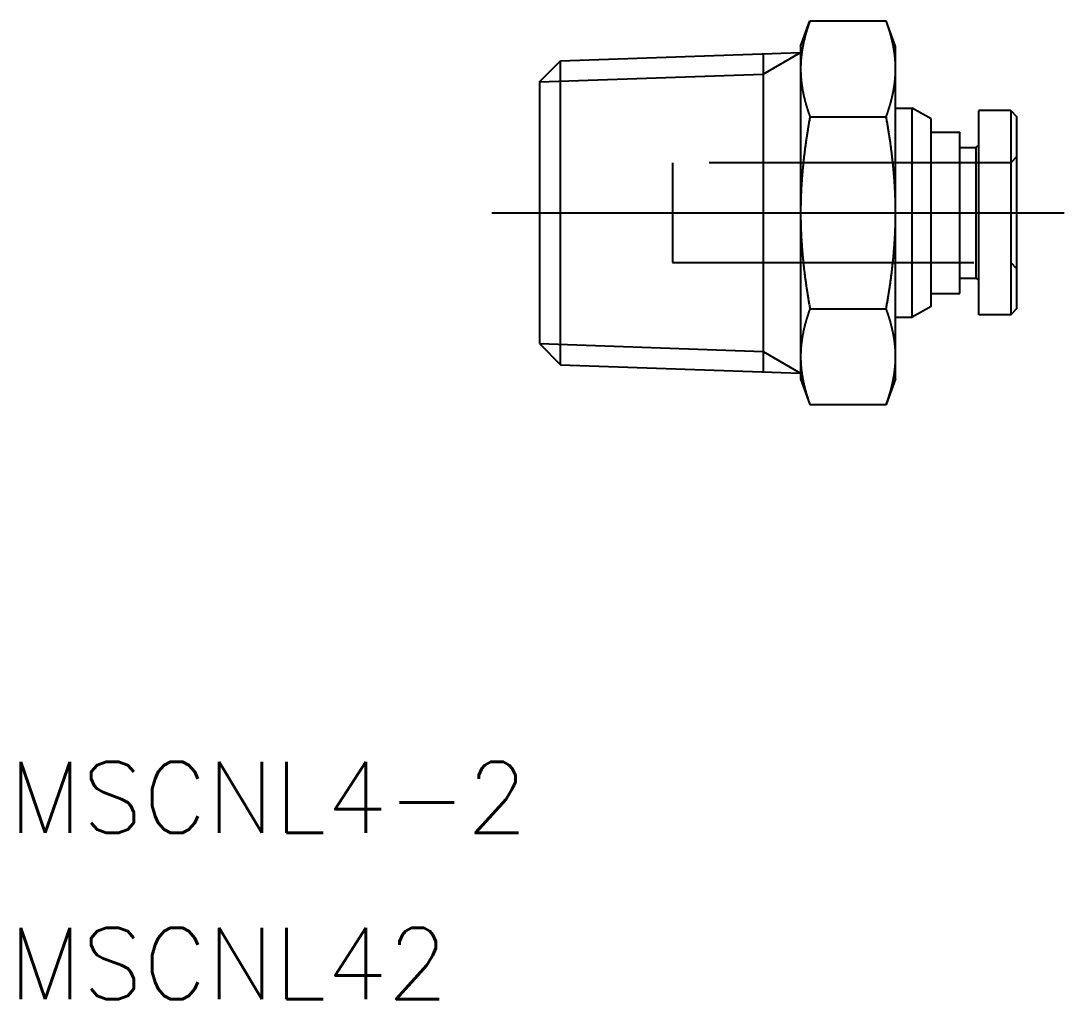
# Model space of a CAD drawing. Extents: x -62.1 to 9, y -33.1 to 10.1.
# Drawn here: x -62.09 to -18.14, y -33.13 to 8.08 of the extents above; entities that cross this region are included whole.
import ezdxf

# ---------------------------------------------------------------- set-up
doc = ezdxf.new("R2010")
doc.units = 0
doc.linetypes.add('CENTER', pattern=[50.8, 31.75, -6.35, 6.35, -6.35])
doc.linetypes.add('DASHED', pattern=[19.05, 12.7, -6.35])
doc.layers.get('0').update_dxf_attribs({"linetype": 'CONTINUOUS'})
doc.layers.add('CENTER', color=1, linetype='CENTER')
doc.styles.get("Standard").update_dxf_attribs({"font": 'txt.shx', "height": 3, "bigfont": 'bigfont.shx'})

msp = doc.modelspace()

# ---------------------------------------------------------------- linework, layer by layer
at = {"color": 7, "linetype": 'CONTINUOUS'}
for p, q in [((-29.242, 7), (-28.848, 8.083)), ((-28.848, 8.083), (-25.636, 8.083)), ((-25.242, 7), (-25.636, 8.083)), ((-39.355, 6.4), (-29.242, 6.753)), ((-30.82, 6.698), (-30.82, -6.698)), ((-29.242, 7), (-29.242, 6.062)), ((-29.242, 6.753), (-29.242, -6.753)), ((-25.242, 6.062), (-25.242, 7)), ((-40.242, 5.513), (-39.355, 6.4)), ((-39.355, -6.4), (-39.355, 6.4)), ((-29.242, 6.062), (-29.242, 0)), ((-25.242, 0), (-25.242, 6.062)), ((-40.242, 5.513), (-40.242, -5.513)), ((-25.242, 4.4), (-24.542, 4.4)), ((-24.542, -4.4), (-24.542, 4.4)), ((-23.742, 3.95), (-24.542, 4.4)), ((-28.848, 4.041), (-25.636, 4.041)), ((-21.742, -4.3), (-21.742, 4.3)), ((-20.392, 4.3), (-21.742, 4.3)), ((-20.392, 4.3), (-20.392, -4.3)), ((-20.392, 4.3), (-20.142, 4.05)), ((-20.142, 4.05), (-20.142, -4.05)), ((-23.742, -3.95), (-23.742, 3.95)), ((-23.742, 3.4), (-22.542, 3.4)), ((-22.542, -3.4), (-22.542, 3.4)), ((-22.542, 2.75), (-21.842, 2.75)), ((-21.842, 2.75), (-21.742, 2.85)), ((-21.842, -2.75), (-21.842, 2.75)), ((-29.242, 0), (-29.242, -6.062)), ((-25.242, -6.062), (-25.242, 0)), ((-22.542, -2.75), (-21.842, -2.75)), ((-21.842, -2.75), (-21.742, -2.85)), ((-23.742, -3.4), (-22.542, -3.4)), ((-23.742, -3.95), (-24.542, -4.4)), ((-28.848, -4.041), (-25.636, -4.041)), ((-20.392, -4.3), (-21.742, -4.3)), ((-20.392, -4.3), (-20.142, -4.05)), ((-25.242, -4.4), (-24.542, -4.4)), ((-40.242, -5.513), (-39.355, -6.4)), ((-29.242, -6.062), (-29.242, -7)), ((-25.242, -7), (-25.242, -6.062)), ((-39.355, -6.4), (-29.242, -6.753)), ((-29.242, -7), (-28.848, -8.083)), ((-25.242, -7), (-25.636, -8.083)), ((-28.848, -8.083), (-25.636, -8.083))]:
    msp.add_line(p, q, dxfattribs=at)
at = {"color": 3, "linetype": 'CONTINUOUS'}
for p, q in [((-30.82, 5.842), (-29.242, 6.753)), ((-40.242, 5.513), (-30.82, 5.842)), ((-40.242, -5.513), (-30.82, -5.842)), ((-30.82, -5.842), (-29.242, -6.753))]:
    msp.add_line(p, q, dxfattribs=at)
at = {"color": 3, "linetype": 'DASHED'}
for p, q in [((-20.142, 2.35), (-20.392, 2.1)), ((-20.392, 2.1), (-34.642, 2.1)), ((-34.642, 2.1), (-34.642, -2.097)), ((-20.392, 2.1), (-20.392, -2.1)), ((-34.642, -2.1), (-20.392, -2.1)), ((-20.392, -2.1), (-20.142, -2.35))]:
    msp.add_line(p, q, dxfattribs=at)
at = {"color": 7}
for points in [[(-28.848, 8.083, 0), (-28.857, 8.06, 0), (-28.865, 8.037, 0), (-28.873, 8.014, 0), (-28.881, 7.991, 0), (-28.889, 7.968, 0), (-28.897, 7.946, 0), (-28.905, 7.923, 0), (-28.912, 7.9, 0), (-28.92, 7.878, 0), (-28.927, 7.855, 0), (-28.935, 7.833, 0), (-28.942, 7.81, 0), (-28.949, 7.788, 0), (-28.956, 7.766, 0), (-28.963, 7.744, 0), (-28.971, 7.722, 0), (-28.977, 7.7, 0), (-28.984, 7.678, 0), (-28.991, 7.656, 0), (-28.997, 7.634, 0), (-29.004, 7.612, 0), (-29.01, 7.59, 0), (-29.017, 7.568, 0), (-29.023, 7.547, 0), (-29.029, 7.525, 0), (-29.035, 7.503, 0), (-29.041, 7.482, 0), (-29.047, 7.46, 0), (-29.052, 7.439, 0), (-29.058, 7.417, 0), (-29.064, 7.396, 0), (-29.069, 7.374, 0), (-29.075, 7.353, 0), (-29.08, 7.332, 0), (-29.085, 7.31, 0), (-29.09, 7.289, 0), (-29.095, 7.268, 0), (-29.1, 7.247, 0), (-29.105, 7.226, 0), (-29.11, 7.205, 0), (-29.115, 7.184, 0), (-29.119, 7.163, 0), (-29.124, 7.142, 0), (-29.128, 7.121, 0), (-29.133, 7.1, 0), (-29.137, 7.079, 0), (-29.141, 7.058, 0), (-29.145, 7.037, 0), (-29.149, 7.016, 0), (-29.153, 6.995, 0), (-29.157, 6.974, 0), (-29.161, 6.953, 0), (-29.165, 6.933, 0), (-29.168, 6.912, 0), (-29.172, 6.891, 0), (-29.175, 6.87, 0), (-29.179, 6.85, 0), (-29.182, 6.829, 0), (-29.185, 6.808, 0), (-29.188, 6.788, 0), (-29.191, 6.767, 0), (-29.194, 6.746, 0), (-29.197, 6.726, 0), (-29.2, 6.705, 0), (-29.202, 6.684, 0), (-29.205, 6.664, 0), (-29.207, 6.643, 0), (-29.21, 6.622, 0), (-29.212, 6.602, 0), (-29.215, 6.581, 0), (-29.217, 6.56, 0), (-29.219, 6.54, 0), (-29.221, 6.519, 0), (-29.223, 6.498, 0), (-29.224, 6.478, 0), (-29.226, 6.457, 0), (-29.228, 6.436, 0), (-29.229, 6.416, 0), (-29.231, 6.395, 0), (-29.232, 6.374, 0), (-29.233, 6.354, 0), (-29.235, 6.333, 0), (-29.236, 6.312, 0), (-29.237, 6.292, 0), (-29.238, 6.271, 0), (-29.239, 6.25, 0), (-29.239, 6.229, 0), (-29.24, 6.208, 0), (-29.241, 6.188, 0), (-29.241, 6.167, 0), (-29.242, 6.146, 0), (-29.242, 6.125, 0), (-29.242, 6.104, 0), (-29.242, 6.083, 0), (-29.242, 6.062, 0)], [(-25.242, 6.062, 0), (-25.242, 6.083, 0), (-25.242, 6.104, 0), (-25.243, 6.125, 0), (-25.243, 6.146, 0), (-25.244, 6.167, 0), (-25.244, 6.188, 0), (-25.244, 6.208, 0), (-25.245, 6.229, 0), (-25.246, 6.25, 0), (-25.247, 6.271, 0), (-25.248, 6.292, 0), (-25.249, 6.312, 0), (-25.25, 6.333, 0), (-25.251, 6.354, 0), (-25.252, 6.374, 0), (-25.254, 6.395, 0), (-25.255, 6.416, 0), (-25.257, 6.436, 0), (-25.259, 6.457, 0), (-25.26, 6.478, 0), (-25.262, 6.498, 0), (-25.264, 6.519, 0), (-25.266, 6.54, 0), (-25.268, 6.56, 0), (-25.27, 6.581, 0), (-25.272, 6.602, 0), (-25.275, 6.622, 0), (-25.277, 6.643, 0), (-25.28, 6.664, 0), (-25.282, 6.684, 0), (-25.285, 6.705, 0), (-25.288, 6.726, 0), (-25.291, 6.746, 0), (-25.294, 6.767, 0), (-25.297, 6.788, 0), (-25.3, 6.808, 0), (-25.303, 6.829, 0), (-25.306, 6.85, 0), (-25.309, 6.87, 0), (-25.313, 6.891, 0), (-25.316, 6.912, 0), (-25.32, 6.933, 0), (-25.324, 6.953, 0), (-25.327, 6.974, 0), (-25.331, 6.995, 0), (-25.335, 7.016, 0), (-25.339, 7.037, 0), (-25.343, 7.058, 0), (-25.348, 7.079, 0), (-25.352, 7.1, 0), (-25.356, 7.121, 0), (-25.361, 7.142, 0), (-25.365, 7.163, 0), (-25.37, 7.184, 0), (-25.375, 7.205, 0), (-25.379, 7.226, 0), (-25.384, 7.247, 0), (-25.389, 7.268, 0), (-25.394, 7.289, 0), (-25.399, 7.31, 0), (-25.405, 7.332, 0), (-25.41, 7.353, 0), (-25.416, 7.374, 0), (-25.421, 7.396, 0), (-25.427, 7.417, 0), (-25.432, 7.439, 0), (-25.438, 7.46, 0), (-25.444, 7.482, 0), (-25.45, 7.503, 0), (-25.456, 7.525, 0), (-25.462, 7.547, 0), (-25.468, 7.568, 0), (-25.474, 7.59, 0), (-25.481, 7.612, 0), (-25.487, 7.634, 0), (-25.494, 7.656, 0), (-25.501, 7.678, 0), (-25.507, 7.7, 0), (-25.514, 7.722, 0), (-25.521, 7.744, 0), (-25.528, 7.766, 0), (-25.535, 7.788, 0), (-25.543, 7.81, 0), (-25.55, 7.833, 0), (-25.557, 7.855, 0), (-25.565, 7.878, 0), (-25.572, 7.9, 0), (-25.58, 7.923, 0), (-25.588, 7.946, 0), (-25.596, 7.968, 0), (-25.604, 7.991, 0), (-25.612, 8.014, 0), (-25.62, 8.037, 0), (-25.628, 8.06, 0), (-25.637, 8.083, 0)], [(-29.242, 6.062, 0), (-29.242, 6.041, 0), (-29.242, 6.02, 0), (-29.242, 5.999, 0), (-29.242, 5.978, 0), (-29.241, 5.958, 0), (-29.241, 5.937, 0), (-29.24, 5.916, 0), (-29.239, 5.895, 0), (-29.239, 5.874, 0), (-29.238, 5.854, 0), (-29.237, 5.833, 0), (-29.236, 5.812, 0), (-29.235, 5.791, 0), (-29.233, 5.771, 0), (-29.232, 5.75, 0), (-29.231, 5.729, 0), (-29.229, 5.709, 0), (-29.228, 5.688, 0), (-29.226, 5.667, 0), (-29.224, 5.647, 0), (-29.223, 5.626, 0), (-29.221, 5.605, 0), (-29.219, 5.585, 0), (-29.217, 5.564, 0), (-29.215, 5.543, 0), (-29.212, 5.523, 0), (-29.21, 5.502, 0), (-29.207, 5.481, 0), (-29.205, 5.461, 0), (-29.202, 5.44, 0), (-29.2, 5.419, 0), (-29.197, 5.399, 0), (-29.194, 5.378, 0), (-29.191, 5.357, 0), (-29.188, 5.337, 0), (-29.185, 5.316, 0), (-29.182, 5.295, 0), (-29.179, 5.275, 0), (-29.175, 5.254, 0), (-29.172, 5.233, 0), (-29.168, 5.212, 0), (-29.165, 5.192, 0), (-29.161, 5.171, 0), (-29.157, 5.15, 0), (-29.153, 5.129, 0), (-29.149, 5.108, 0), (-29.145, 5.088, 0), (-29.141, 5.067, 0), (-29.137, 5.046, 0), (-29.133, 5.025, 0), (-29.128, 5.004, 0), (-29.124, 4.983, 0), (-29.119, 4.962, 0), (-29.115, 4.941, 0), (-29.11, 4.92, 0), (-29.105, 4.899, 0), (-29.1, 4.877, 0), (-29.095, 4.856, 0), (-29.09, 4.835, 0), (-29.085, 4.814, 0), (-29.08, 4.793, 0), (-29.075, 4.771, 0), (-29.069, 4.75, 0), (-29.064, 4.729, 0), (-29.058, 4.707, 0), (-29.052, 4.686, 0), (-29.047, 4.664, 0), (-29.041, 4.643, 0), (-29.035, 4.621, 0), (-29.029, 4.599, 0), (-29.023, 4.578, 0), (-29.017, 4.556, 0), (-29.01, 4.534, 0), (-29.004, 4.513, 0), (-28.997, 4.491, 0), (-28.991, 4.469, 0), (-28.984, 4.447, 0), (-28.977, 4.425, 0), (-28.971, 4.403, 0), (-28.963, 4.381, 0), (-28.956, 4.358, 0), (-28.949, 4.336, 0), (-28.942, 4.314, 0), (-28.935, 4.292, 0), (-28.927, 4.269, 0), (-28.92, 4.247, 0), (-28.912, 4.224, 0), (-28.905, 4.202, 0), (-28.897, 4.179, 0), (-28.889, 4.156, 0), (-28.881, 4.133, 0), (-28.873, 4.11, 0), (-28.865, 4.088, 0), (-28.857, 4.065, 0), (-28.848, 4.041, 0)], [(-25.637, 4.041, 0), (-25.628, 4.065, 0), (-25.62, 4.088, 0), (-25.612, 4.11, 0), (-25.604, 4.133, 0), (-25.596, 4.156, 0), (-25.588, 4.179, 0), (-25.58, 4.202, 0), (-25.572, 4.224, 0), (-25.565, 4.247, 0), (-25.557, 4.269, 0), (-25.55, 4.292, 0), (-25.543, 4.314, 0), (-25.535, 4.336, 0), (-25.528, 4.358, 0), (-25.521, 4.381, 0), (-25.514, 4.403, 0), (-25.507, 4.425, 0), (-25.501, 4.447, 0), (-25.494, 4.469, 0), (-25.487, 4.491, 0), (-25.481, 4.513, 0), (-25.474, 4.534, 0), (-25.468, 4.556, 0), (-25.462, 4.578, 0), (-25.456, 4.599, 0), (-25.45, 4.621, 0), (-25.444, 4.643, 0), (-25.438, 4.664, 0), (-25.432, 4.686, 0), (-25.427, 4.707, 0), (-25.421, 4.729, 0), (-25.416, 4.75, 0), (-25.41, 4.771, 0), (-25.405, 4.793, 0), (-25.399, 4.814, 0), (-25.394, 4.835, 0), (-25.389, 4.856, 0), (-25.384, 4.877, 0), (-25.379, 4.899, 0), (-25.375, 4.92, 0), (-25.37, 4.941, 0), (-25.365, 4.962, 0), (-25.361, 4.983, 0), (-25.356, 5.004, 0), (-25.352, 5.025, 0), (-25.348, 5.046, 0), (-25.343, 5.067, 0), (-25.339, 5.088, 0), (-25.335, 5.108, 0), (-25.331, 5.129, 0), (-25.327, 5.15, 0), (-25.324, 5.171, 0), (-25.32, 5.192, 0), (-25.316, 5.212, 0), (-25.313, 5.233, 0), (-25.309, 5.254, 0), (-25.306, 5.275, 0), (-25.303, 5.295, 0), (-25.3, 5.316, 0), (-25.297, 5.337, 0), (-25.294, 5.357, 0), (-25.291, 5.378, 0), (-25.288, 5.399, 0), (-25.285, 5.419, 0), (-25.282, 5.44, 0), (-25.28, 5.461, 0), (-25.277, 5.481, 0), (-25.275, 5.502, 0), (-25.272, 5.523, 0), (-25.27, 5.543, 0), (-25.268, 5.564, 0), (-25.266, 5.585, 0), (-25.264, 5.605, 0), (-25.262, 5.626, 0), (-25.26, 5.647, 0), (-25.259, 5.667, 0), (-25.257, 5.688, 0), (-25.255, 5.709, 0), (-25.254, 5.729, 0), (-25.252, 5.75, 0), (-25.251, 5.771, 0), (-25.25, 5.791, 0), (-25.249, 5.812, 0), (-25.248, 5.833, 0), (-25.247, 5.854, 0), (-25.246, 5.874, 0), (-25.245, 5.895, 0), (-25.244, 5.916, 0), (-25.244, 5.937, 0), (-25.244, 5.958, 0), (-25.243, 5.978, 0), (-25.243, 5.999, 0), (-25.242, 6.02, 0), (-25.242, 6.041, 0), (-25.242, 6.062, 0)], [(-28.848, 4.041, 0), (-28.857, 3.995, 0), (-28.865, 3.949, 0), (-28.873, 3.903, 0), (-28.881, 3.858, 0), (-28.889, 3.812, 0), (-28.897, 3.767, 0), (-28.905, 3.721, 0), (-28.912, 3.676, 0), (-28.92, 3.631, 0), (-28.927, 3.586, 0), (-28.935, 3.541, 0), (-28.942, 3.497, 0), (-28.949, 3.452, 0), (-28.956, 3.408, 0), (-28.963, 3.363, 0), (-28.971, 3.319, 0), (-28.977, 3.275, 0), (-28.984, 3.231, 0), (-28.991, 3.187, 0), (-28.997, 3.143, 0), (-29.004, 3.099, 0), (-29.01, 3.056, 0), (-29.017, 3.012, 0), (-29.023, 2.969, 0), (-29.029, 2.925, 0), (-29.035, 2.882, 0), (-29.041, 2.839, 0), (-29.047, 2.796, 0), (-29.052, 2.753, 0), (-29.058, 2.71, 0), (-29.064, 2.667, 0), (-29.069, 2.624, 0), (-29.075, 2.582, 0), (-29.08, 2.539, 0), (-29.085, 2.497, 0), (-29.09, 2.454, 0), (-29.095, 2.412, 0), (-29.1, 2.369, 0), (-29.105, 2.327, 0), (-29.11, 2.285, 0), (-29.115, 2.243, 0), (-29.119, 2.201, 0), (-29.124, 2.159, 0), (-29.128, 2.117, 0), (-29.133, 2.075, 0), (-29.137, 2.033, 0), (-29.141, 1.991, 0), (-29.145, 1.949, 0), (-29.149, 1.908, 0), (-29.153, 1.866, 0), (-29.157, 1.824, 0), (-29.161, 1.783, 0), (-29.165, 1.741, 0), (-29.168, 1.7, 0), (-29.172, 1.658, 0), (-29.175, 1.617, 0), (-29.179, 1.575, 0), (-29.182, 1.534, 0), (-29.185, 1.492, 0), (-29.188, 1.451, 0), (-29.191, 1.409, 0), (-29.194, 1.368, 0), (-29.197, 1.327, 0), (-29.2, 1.285, 0), (-29.202, 1.244, 0), (-29.205, 1.203, 0), (-29.207, 1.162, 0), (-29.21, 1.12, 0), (-29.212, 1.079, 0), (-29.215, 1.038, 0), (-29.217, 0.996, 0), (-29.219, 0.955, 0), (-29.221, 0.914, 0), (-29.223, 0.873, 0), (-29.224, 0.831, 0), (-29.226, 0.79, 0), (-29.228, 0.749, 0), (-29.229, 0.707, 0), (-29.231, 0.666, 0), (-29.232, 0.625, 0), (-29.233, 0.583, 0), (-29.235, 0.542, 0), (-29.236, 0.5, 0), (-29.237, 0.459, 0), (-29.238, 0.417, 0), (-29.239, 0.376, 0), (-29.239, 0.334, 0), (-29.24, 0.293, 0), (-29.241, 0.251, 0), (-29.241, 0.209, 0), (-29.242, 0.167, 0), (-29.242, 0.126, 0), (-29.242, 0.084, 0), (-29.242, 0.042, 0), (-29.242, 0, 0)], [(-25.242, 0, 0), (-25.242, 0.042, 0), (-25.242, 0.084, 0), (-25.243, 0.126, 0), (-25.243, 0.167, 0), (-25.244, 0.209, 0), (-25.244, 0.251, 0), (-25.244, 0.293, 0), (-25.245, 0.334, 0), (-25.246, 0.376, 0), (-25.247, 0.417, 0), (-25.248, 0.459, 0), (-25.249, 0.5, 0), (-25.25, 0.542, 0), (-25.251, 0.583, 0), (-25.252, 0.625, 0), (-25.254, 0.666, 0), (-25.255, 0.707, 0), (-25.257, 0.749, 0), (-25.259, 0.79, 0), (-25.26, 0.831, 0), (-25.262, 0.873, 0), (-25.264, 0.914, 0), (-25.266, 0.955, 0), (-25.268, 0.996, 0), (-25.27, 1.038, 0), (-25.272, 1.079, 0), (-25.275, 1.12, 0), (-25.277, 1.162, 0), (-25.28, 1.203, 0), (-25.282, 1.244, 0), (-25.285, 1.285, 0), (-25.288, 1.327, 0), (-25.291, 1.368, 0), (-25.294, 1.409, 0), (-25.297, 1.451, 0), (-25.3, 1.492, 0), (-25.303, 1.534, 0), (-25.306, 1.575, 0), (-25.309, 1.617, 0), (-25.313, 1.658, 0), (-25.316, 1.7, 0), (-25.32, 1.741, 0), (-25.324, 1.783, 0), (-25.327, 1.824, 0), (-25.331, 1.866, 0), (-25.335, 1.908, 0), (-25.339, 1.949, 0), (-25.343, 1.991, 0), (-25.348, 2.033, 0), (-25.352, 2.075, 0), (-25.356, 2.117, 0), (-25.361, 2.159, 0), (-25.365, 2.201, 0), (-25.37, 2.243, 0), (-25.375, 2.285, 0), (-25.379, 2.327, 0), (-25.384, 2.369, 0), (-25.389, 2.412, 0), (-25.394, 2.454, 0), (-25.399, 2.497, 0), (-25.405, 2.539, 0), (-25.41, 2.582, 0), (-25.416, 2.624, 0), (-25.421, 2.667, 0), (-25.427, 2.71, 0), (-25.432, 2.753, 0), (-25.438, 2.796, 0), (-25.444, 2.839, 0), (-25.45, 2.882, 0), (-25.456, 2.925, 0), (-25.462, 2.969, 0), (-25.468, 3.012, 0), (-25.474, 3.056, 0), (-25.481, 3.099, 0), (-25.487, 3.143, 0), (-25.494, 3.187, 0), (-25.501, 3.231, 0), (-25.507, 3.275, 0), (-25.514, 3.319, 0), (-25.521, 3.363, 0), (-25.528, 3.408, 0), (-25.535, 3.452, 0), (-25.543, 3.497, 0), (-25.55, 3.541, 0), (-25.557, 3.586, 0), (-25.565, 3.631, 0), (-25.572, 3.676, 0), (-25.58, 3.721, 0), (-25.588, 3.767, 0), (-25.596, 3.812, 0), (-25.604, 3.858, 0), (-25.612, 3.903, 0), (-25.62, 3.949, 0), (-25.628, 3.995, 0), (-25.637, 4.041, 0)], [(-29.242, 0, 0), (-29.242, -0.042, 0), (-29.242, -0.084, 0), (-29.242, -0.126, 0), (-29.242, -0.167, 0), (-29.241, -0.209, 0), (-29.241, -0.251, 0), (-29.24, -0.293, 0), (-29.239, -0.334, 0), (-29.239, -0.376, 0), (-29.238, -0.417, 0), (-29.237, -0.459, 0), (-29.236, -0.5, 0), (-29.235, -0.542, 0), (-29.233, -0.583, 0), (-29.232, -0.625, 0), (-29.231, -0.666, 0), (-29.229, -0.707, 0), (-29.228, -0.749, 0), (-29.226, -0.79, 0), (-29.224, -0.831, 0), (-29.223, -0.873, 0), (-29.221, -0.914, 0), (-29.219, -0.955, 0), (-29.217, -0.996, 0), (-29.215, -1.038, 0), (-29.212, -1.079, 0), (-29.21, -1.12, 0), (-29.207, -1.162, 0), (-29.205, -1.203, 0), (-29.202, -1.244, 0), (-29.2, -1.285, 0), (-29.197, -1.327, 0), (-29.194, -1.368, 0), (-29.191, -1.409, 0), (-29.188, -1.451, 0), (-29.185, -1.492, 0), (-29.182, -1.534, 0), (-29.179, -1.575, 0), (-29.175, -1.617, 0), (-29.172, -1.658, 0), (-29.168, -1.7, 0), (-29.165, -1.741, 0), (-29.161, -1.783, 0), (-29.157, -1.824, 0), (-29.153, -1.866, 0), (-29.149, -1.908, 0), (-29.145, -1.949, 0), (-29.141, -1.991, 0), (-29.137, -2.033, 0), (-29.133, -2.075, 0), (-29.128, -2.117, 0), (-29.124, -2.159, 0), (-29.119, -2.201, 0), (-29.115, -2.243, 0), (-29.11, -2.285, 0), (-29.105, -2.327, 0), (-29.1, -2.369, 0), (-29.095, -2.412, 0), (-29.09, -2.454, 0), (-29.085, -2.497, 0), (-29.08, -2.539, 0), (-29.075, -2.582, 0), (-29.069, -2.624, 0), (-29.064, -2.667, 0), (-29.058, -2.71, 0), (-29.052, -2.753, 0), (-29.047, -2.796, 0), (-29.041, -2.839, 0), (-29.035, -2.882, 0), (-29.029, -2.925, 0), (-29.023, -2.969, 0), (-29.017, -3.012, 0), (-29.01, -3.056, 0), (-29.004, -3.099, 0), (-28.997, -3.143, 0), (-28.991, -3.187, 0), (-28.984, -3.231, 0), (-28.977, -3.275, 0), (-28.971, -3.319, 0), (-28.963, -3.363, 0), (-28.956, -3.408, 0), (-28.949, -3.452, 0), (-28.942, -3.497, 0), (-28.935, -3.541, 0), (-28.927, -3.586, 0), (-28.92, -3.631, 0), (-28.912, -3.676, 0), (-28.905, -3.721, 0), (-28.897, -3.767, 0), (-28.889, -3.812, 0), (-28.881, -3.858, 0), (-28.873, -3.903, 0), (-28.865, -3.949, 0), (-28.857, -3.995, 0), (-28.848, -4.041, 0)], [(-25.637, -4.041, 0), (-25.628, -3.995, 0), (-25.62, -3.949, 0), (-25.612, -3.903, 0), (-25.604, -3.858, 0), (-25.596, -3.812, 0), (-25.588, -3.767, 0), (-25.58, -3.721, 0), (-25.572, -3.676, 0), (-25.565, -3.631, 0), (-25.557, -3.586, 0), (-25.55, -3.541, 0), (-25.543, -3.497, 0), (-25.535, -3.452, 0), (-25.528, -3.408, 0), (-25.521, -3.363, 0), (-25.514, -3.319, 0), (-25.507, -3.275, 0), (-25.501, -3.231, 0), (-25.494, -3.187, 0), (-25.487, -3.143, 0), (-25.481, -3.099, 0), (-25.474, -3.056, 0), (-25.468, -3.012, 0), (-25.462, -2.969, 0), (-25.456, -2.925, 0), (-25.45, -2.882, 0), (-25.444, -2.839, 0), (-25.438, -2.796, 0), (-25.432, -2.753, 0), (-25.427, -2.71, 0), (-25.421, -2.667, 0), (-25.416, -2.624, 0), (-25.41, -2.582, 0), (-25.405, -2.539, 0), (-25.399, -2.497, 0), (-25.394, -2.454, 0), (-25.389, -2.412, 0), (-25.384, -2.369, 0), (-25.379, -2.327, 0), (-25.375, -2.285, 0), (-25.37, -2.243, 0), (-25.365, -2.201, 0), (-25.361, -2.159, 0), (-25.356, -2.117, 0), (-25.352, -2.075, 0), (-25.348, -2.033, 0), (-25.343, -1.991, 0), (-25.339, -1.949, 0), (-25.335, -1.908, 0), (-25.331, -1.866, 0), (-25.327, -1.824, 0), (-25.324, -1.783, 0), (-25.32, -1.741, 0), (-25.316, -1.7, 0), (-25.313, -1.658, 0), (-25.309, -1.617, 0), (-25.306, -1.575, 0), (-25.303, -1.534, 0), (-25.3, -1.492, 0), (-25.297, -1.451, 0), (-25.294, -1.409, 0), (-25.291, -1.368, 0), (-25.288, -1.327, 0), (-25.285, -1.285, 0), (-25.282, -1.244, 0), (-25.28, -1.203, 0), (-25.277, -1.162, 0), (-25.275, -1.12, 0), (-25.272, -1.079, 0), (-25.27, -1.038, 0), (-25.268, -0.996, 0), (-25.266, -0.955, 0), (-25.264, -0.914, 0), (-25.262, -0.873, 0), (-25.26, -0.831, 0), (-25.259, -0.79, 0), (-25.257, -0.749, 0), (-25.255, -0.707, 0), (-25.254, -0.666, 0), (-25.252, -0.625, 0), (-25.251, -0.583, 0), (-25.25, -0.542, 0), (-25.249, -0.5, 0), (-25.248, -0.459, 0), (-25.247, -0.417, 0), (-25.246, -0.376, 0), (-25.245, -0.334, 0), (-25.244, -0.293, 0), (-25.244, -0.251, 0), (-25.244, -0.209, 0), (-25.243, -0.167, 0), (-25.243, -0.126, 0), (-25.242, -0.084, 0), (-25.242, -0.042, 0), (-25.242, 0, 0)], [(-28.848, -4.041, 0), (-28.857, -4.065, 0), (-28.865, -4.088, 0), (-28.873, -4.11, 0), (-28.881, -4.133, 0), (-28.889, -4.156, 0), (-28.897, -4.179, 0), (-28.905, -4.202, 0), (-28.912, -4.224, 0), (-28.92, -4.247, 0), (-28.927, -4.269, 0), (-28.935, -4.292, 0), (-28.942, -4.314, 0), (-28.949, -4.336, 0), (-28.956, -4.358, 0), (-28.963, -4.381, 0), (-28.971, -4.403, 0), (-28.977, -4.425, 0), (-28.984, -4.447, 0), (-28.991, -4.469, 0), (-28.997, -4.491, 0), (-29.004, -4.513, 0), (-29.01, -4.534, 0), (-29.017, -4.556, 0), (-29.023, -4.578, 0), (-29.029, -4.599, 0), (-29.035, -4.621, 0), (-29.041, -4.643, 0), (-29.047, -4.664, 0), (-29.052, -4.686, 0), (-29.058, -4.707, 0), (-29.064, -4.729, 0), (-29.069, -4.75, 0), (-29.075, -4.771, 0), (-29.08, -4.793, 0), (-29.085, -4.814, 0), (-29.09, -4.835, 0), (-29.095, -4.856, 0), (-29.1, -4.877, 0), (-29.105, -4.899, 0), (-29.11, -4.92, 0), (-29.115, -4.941, 0), (-29.119, -4.962, 0), (-29.124, -4.983, 0), (-29.128, -5.004, 0), (-29.133, -5.025, 0), (-29.137, -5.046, 0), (-29.141, -5.067, 0), (-29.145, -5.088, 0), (-29.149, -5.108, 0), (-29.153, -5.129, 0), (-29.157, -5.15, 0), (-29.161, -5.171, 0), (-29.165, -5.192, 0), (-29.168, -5.212, 0), (-29.172, -5.233, 0), (-29.175, -5.254, 0), (-29.179, -5.275, 0), (-29.182, -5.295, 0), (-29.185, -5.316, 0), (-29.188, -5.337, 0), (-29.191, -5.357, 0), (-29.194, -5.378, 0), (-29.197, -5.399, 0), (-29.2, -5.419, 0), (-29.202, -5.44, 0), (-29.205, -5.461, 0), (-29.207, -5.481, 0), (-29.21, -5.502, 0), (-29.212, -5.523, 0), (-29.215, -5.543, 0), (-29.217, -5.564, 0), (-29.219, -5.585, 0), (-29.221, -5.605, 0), (-29.223, -5.626, 0), (-29.224, -5.647, 0), (-29.226, -5.667, 0), (-29.228, -5.688, 0), (-29.229, -5.709, 0), (-29.231, -5.729, 0), (-29.232, -5.75, 0), (-29.233, -5.771, 0), (-29.235, -5.791, 0), (-29.236, -5.812, 0), (-29.237, -5.833, 0), (-29.238, -5.854, 0), (-29.239, -5.874, 0), (-29.239, -5.895, 0), (-29.24, -5.916, 0), (-29.241, -5.937, 0), (-29.241, -5.958, 0), (-29.242, -5.978, 0), (-29.242, -5.999, 0), (-29.242, -6.02, 0), (-29.242, -6.041, 0), (-29.242, -6.062, 0)], [(-25.242, -6.062, 0), (-25.242, -6.041, 0), (-25.242, -6.02, 0), (-25.243, -5.999, 0), (-25.243, -5.978, 0), (-25.244, -5.958, 0), (-25.244, -5.937, 0), (-25.244, -5.916, 0), (-25.245, -5.895, 0), (-25.246, -5.874, 0), (-25.247, -5.854, 0), (-25.248, -5.833, 0), (-25.249, -5.812, 0), (-25.25, -5.791, 0), (-25.251, -5.771, 0), (-25.252, -5.75, 0), (-25.254, -5.729, 0), (-25.255, -5.709, 0), (-25.257, -5.688, 0), (-25.259, -5.667, 0), (-25.26, -5.647, 0), (-25.262, -5.626, 0), (-25.264, -5.605, 0), (-25.266, -5.585, 0), (-25.268, -5.564, 0), (-25.27, -5.543, 0), (-25.272, -5.523, 0), (-25.275, -5.502, 0), (-25.277, -5.481, 0), (-25.28, -5.461, 0), (-25.282, -5.44, 0), (-25.285, -5.419, 0), (-25.288, -5.399, 0), (-25.291, -5.378, 0), (-25.294, -5.357, 0), (-25.297, -5.337, 0), (-25.3, -5.316, 0), (-25.303, -5.295, 0), (-25.306, -5.275, 0), (-25.309, -5.254, 0), (-25.313, -5.233, 0), (-25.316, -5.212, 0), (-25.32, -5.192, 0), (-25.324, -5.171, 0), (-25.327, -5.15, 0), (-25.331, -5.129, 0), (-25.335, -5.108, 0), (-25.339, -5.088, 0), (-25.343, -5.067, 0), (-25.348, -5.046, 0), (-25.352, -5.025, 0), (-25.356, -5.004, 0), (-25.361, -4.983, 0), (-25.365, -4.962, 0), (-25.37, -4.941, 0), (-25.375, -4.92, 0), (-25.379, -4.899, 0), (-25.384, -4.877, 0), (-25.389, -4.856, 0), (-25.394, -4.835, 0), (-25.399, -4.814, 0), (-25.405, -4.793, 0), (-25.41, -4.771, 0), (-25.416, -4.75, 0), (-25.421, -4.729, 0), (-25.427, -4.707, 0), (-25.432, -4.686, 0), (-25.438, -4.664, 0), (-25.444, -4.643, 0), (-25.45, -4.621, 0), (-25.456, -4.599, 0), (-25.462, -4.578, 0), (-25.468, -4.556, 0), (-25.474, -4.534, 0), (-25.481, -4.513, 0), (-25.487, -4.491, 0), (-25.494, -4.469, 0), (-25.501, -4.447, 0), (-25.507, -4.425, 0), (-25.514, -4.403, 0), (-25.521, -4.381, 0), (-25.528, -4.358, 0), (-25.535, -4.336, 0), (-25.543, -4.314, 0), (-25.55, -4.292, 0), (-25.557, -4.269, 0), (-25.565, -4.247, 0), (-25.572, -4.224, 0), (-25.58, -4.202, 0), (-25.588, -4.179, 0), (-25.596, -4.156, 0), (-25.604, -4.133, 0), (-25.612, -4.11, 0), (-25.62, -4.088, 0), (-25.628, -4.065, 0), (-25.637, -4.041, 0)], [(-29.242, -6.062, 0), (-29.242, -6.083, 0), (-29.242, -6.104, 0), (-29.242, -6.125, 0), (-29.242, -6.146, 0), (-29.241, -6.167, 0), (-29.241, -6.188, 0), (-29.24, -6.208, 0), (-29.239, -6.229, 0), (-29.239, -6.25, 0), (-29.238, -6.271, 0), (-29.237, -6.292, 0), (-29.236, -6.312, 0), (-29.235, -6.333, 0), (-29.233, -6.354, 0), (-29.232, -6.374, 0), (-29.231, -6.395, 0), (-29.229, -6.416, 0), (-29.228, -6.436, 0), (-29.226, -6.457, 0), (-29.224, -6.478, 0), (-29.223, -6.498, 0), (-29.221, -6.519, 0), (-29.219, -6.54, 0), (-29.217, -6.56, 0), (-29.215, -6.581, 0), (-29.212, -6.602, 0), (-29.21, -6.622, 0), (-29.207, -6.643, 0), (-29.205, -6.664, 0), (-29.202, -6.684, 0), (-29.2, -6.705, 0), (-29.197, -6.726, 0), (-29.194, -6.746, 0), (-29.191, -6.767, 0), (-29.188, -6.788, 0), (-29.185, -6.808, 0), (-29.182, -6.829, 0), (-29.179, -6.85, 0), (-29.175, -6.87, 0), (-29.172, -6.891, 0), (-29.168, -6.912, 0), (-29.165, -6.933, 0), (-29.161, -6.953, 0), (-29.157, -6.974, 0), (-29.153, -6.995, 0), (-29.149, -7.016, 0), (-29.145, -7.037, 0), (-29.141, -7.058, 0), (-29.137, -7.079, 0), (-29.133, -7.1, 0), (-29.128, -7.121, 0), (-29.124, -7.142, 0), (-29.119, -7.163, 0), (-29.115, -7.184, 0), (-29.11, -7.205, 0), (-29.105, -7.226, 0), (-29.1, -7.247, 0), (-29.095, -7.268, 0), (-29.09, -7.289, 0), (-29.085, -7.31, 0), (-29.08, -7.332, 0), (-29.075, -7.353, 0), (-29.069, -7.374, 0), (-29.064, -7.396, 0), (-29.058, -7.417, 0), (-29.052, -7.439, 0), (-29.047, -7.46, 0), (-29.041, -7.482, 0), (-29.035, -7.503, 0), (-29.029, -7.525, 0), (-29.023, -7.547, 0), (-29.017, -7.568, 0), (-29.01, -7.59, 0), (-29.004, -7.612, 0), (-28.997, -7.634, 0), (-28.991, -7.656, 0), (-28.984, -7.678, 0), (-28.977, -7.7, 0), (-28.971, -7.722, 0), (-28.963, -7.744, 0), (-28.956, -7.766, 0), (-28.949, -7.788, 0), (-28.942, -7.81, 0), (-28.935, -7.833, 0), (-28.927, -7.855, 0), (-28.92, -7.878, 0), (-28.912, -7.9, 0), (-28.905, -7.923, 0), (-28.897, -7.946, 0), (-28.889, -7.968, 0), (-28.881, -7.991, 0), (-28.873, -8.014, 0), (-28.865, -8.037, 0), (-28.857, -8.06, 0), (-28.848, -8.083, 0)], [(-25.637, -8.083, 0), (-25.628, -8.06, 0), (-25.62, -8.037, 0), (-25.612, -8.014, 0), (-25.604, -7.991, 0), (-25.596, -7.968, 0), (-25.588, -7.946, 0), (-25.58, -7.923, 0), (-25.572, -7.9, 0), (-25.565, -7.878, 0), (-25.557, -7.855, 0), (-25.55, -7.833, 0), (-25.543, -7.81, 0), (-25.535, -7.788, 0), (-25.528, -7.766, 0), (-25.521, -7.744, 0), (-25.514, -7.722, 0), (-25.507, -7.7, 0), (-25.501, -7.678, 0), (-25.494, -7.656, 0), (-25.487, -7.634, 0), (-25.481, -7.612, 0), (-25.474, -7.59, 0), (-25.468, -7.568, 0), (-25.462, -7.547, 0), (-25.456, -7.525, 0), (-25.45, -7.503, 0), (-25.444, -7.482, 0), (-25.438, -7.46, 0), (-25.432, -7.439, 0), (-25.427, -7.417, 0), (-25.421, -7.396, 0), (-25.416, -7.374, 0), (-25.41, -7.353, 0), (-25.405, -7.332, 0), (-25.399, -7.31, 0), (-25.394, -7.289, 0), (-25.389, -7.268, 0), (-25.384, -7.247, 0), (-25.379, -7.226, 0), (-25.375, -7.205, 0), (-25.37, -7.184, 0), (-25.365, -7.163, 0), (-25.361, -7.142, 0), (-25.356, -7.121, 0), (-25.352, -7.1, 0), (-25.348, -7.079, 0), (-25.343, -7.058, 0), (-25.339, -7.037, 0), (-25.335, -7.016, 0), (-25.331, -6.995, 0), (-25.327, -6.974, 0), (-25.324, -6.953, 0), (-25.32, -6.933, 0), (-25.316, -6.912, 0), (-25.313, -6.891, 0), (-25.309, -6.87, 0), (-25.306, -6.85, 0), (-25.303, -6.829, 0), (-25.3, -6.808, 0), (-25.297, -6.788, 0), (-25.294, -6.767, 0), (-25.291, -6.746, 0), (-25.288, -6.726, 0), (-25.285, -6.705, 0), (-25.282, -6.684, 0), (-25.28, -6.664, 0), (-25.277, -6.643, 0), (-25.275, -6.622, 0), (-25.272, -6.602, 0), (-25.27, -6.581, 0), (-25.268, -6.56, 0), (-25.266, -6.54, 0), (-25.264, -6.519, 0), (-25.262, -6.498, 0), (-25.26, -6.478, 0), (-25.259, -6.457, 0), (-25.257, -6.436, 0), (-25.255, -6.416, 0), (-25.254, -6.395, 0), (-25.252, -6.374, 0), (-25.251, -6.354, 0), (-25.25, -6.333, 0), (-25.249, -6.312, 0), (-25.248, -6.292, 0), (-25.247, -6.271, 0), (-25.246, -6.25, 0), (-25.245, -6.229, 0), (-25.244, -6.208, 0), (-25.244, -6.188, 0), (-25.244, -6.167, 0), (-25.243, -6.146, 0), (-25.243, -6.125, 0), (-25.242, -6.104, 0), (-25.242, -6.083, 0), (-25.242, -6.062, 0)]]:
    msp.add_polyline3d(points, dxfattribs=at)
at = {"layer": 'CENTER', "color": 1, "linetype": 'CENTER'}
msp.add_line((-42.242, 0), (-18.142, 0), dxfattribs=at)

# ---------------------------------------------------------------- texts
at = {"color": 7, "linetype": 'CONTINUOUS'}
for s, p in [('MSCNL4-2', (-62.601, -26.127)), ('MSCNL42', (-62.601, -33.127))]:
    msp.add_text(s, height=3, dxfattribs=at).set_placement(p)

doc.saveas('drawing.dxf')
